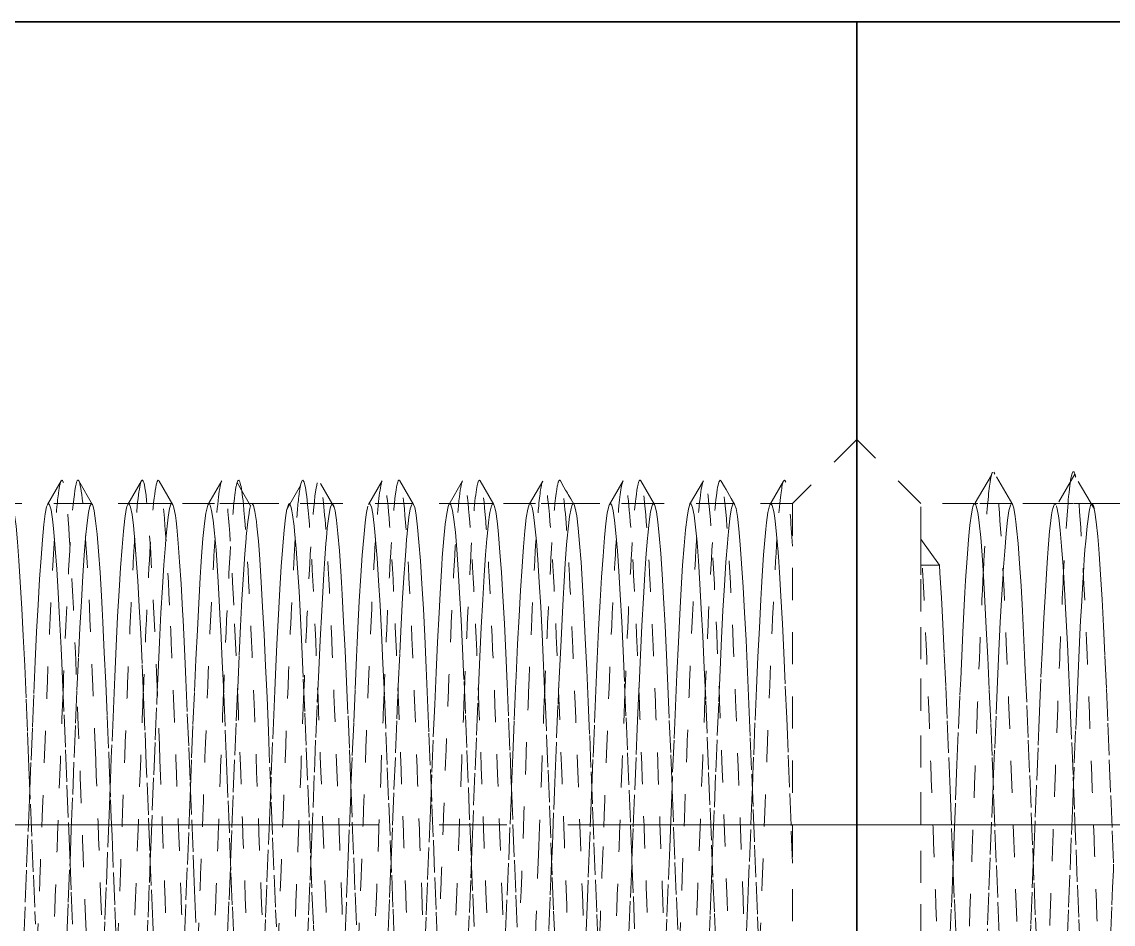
# Model space of a CAD drawing. Header units: millimetres. Extents: x -742 to 742, y -525 to 525.
# Drawn here: x -455.25 to -421.26, y -67.43 to -39.34 of the extents above; entities that cross this region are included whole.
import ezdxf

# ---------------------------------------------------------------- set-up
doc = ezdxf.new("R2010")
doc.units = ezdxf.units.MM
doc.linetypes.add('点画线', pattern=[18, 12, -2, 2, -2])
doc.linetypes.add('虚线', pattern=[2, 1, -1])
doc.layers.get('0').update_dxf_attribs({"lineweight": 35})
for name, color, linetype, lineweight in [('中心线层', 1, '点画线', 18), ('粗实线层', 7, 'Continuous', 35), ('虚线层', 6, '虚线', 18)]:
    doc.layers.add(name, color=color, linetype=linetype, lineweight=lineweight)

# ---------------------------------------------------------------- blocks, each defined once
blk = doc.blocks.new('*X8')
for p, q in [((-884.125, 60), (-834.125, 60)), ((-834.125, 60), (-834.125, -70))]:
    blk.add_line(p, q)
at = {"layer": '虚线层', "color": 7}
for p, q in [((-834.125, 47), (-836.125, 45)), ((-834.125, 47), (-836.125, 45)), ((-836.125, 45), (-882.125, 45)), ((-857.953, 45), (-859.294, 45)), ((-855.454, 45), (-856.797, 45)), ((-852.956, 45), (-854.296, 45)), ((-850.454, 45), (-851.794, 45)), ((-847.953, 45), (-849.297, 45)), ((-845.456, 45), (-846.797, 45)), ((-842.955, 45), (-844.294, 45)), ((-840.453, 45), (-841.795, 45)), ((-837.956, 45), (-839.297, 45)), ((-836.125, 45), (-836.795, 45)), ((-836.125, 45), (-836.125, 25))]:
    blk.add_line(p, q, dxfattribs=at)
for points in [[(-858.897, 45.712), (-859.324, 44.973)], [(-857.922, 44.968), (-858.349, 45.707)], [(-856.401, 45.71), (-856.828, 44.972)], [(-855.418, 44.963), (-855.845, 45.701)], [(-853.9, 45.707), (-854.328, 44.967)], [(-853.283, 45.421), (-853.421, 45.657)], [(-851.445, 45.563), (-851.783, 44.985)], [(-850.394, 44.891), (-850.82, 45.625)], [(-848.901, 45.709), (-849.329, 44.97)], [(-847.923, 44.972), (-848.35, 45.711)], [(-846.401, 45.707), (-846.828, 44.968)], [(-845.426, 44.972), (-845.853, 45.711)], [(-843.903, 45.701), (-844.313, 44.991)], [(-842.919, 44.959), (-843.028, 45.146), (-843.082, 45.237), (-843.109, 45.283), (-843.136, 45.329), (-843.162, 45.376), (-843.189, 45.423), (-843.243, 45.517), (-843.35, 45.706)], [(-841.4, 45.71), (-841.825, 44.975)], [(-840.422, 44.971), (-840.849, 45.709)], [(-838.901, 45.707), (-839.329, 44.969)], [(-837.921, 44.966), (-838.034, 45.159), (-838.089, 45.254), (-838.143, 45.347), (-838.195, 45.438), (-838.247, 45.528), (-838.349, 45.705)], [(-836.402, 45.703), (-836.829, 44.962)], [(-853, 44.934), (-853.283, 45.421)], [(-860.429, 44.976), (-860.394, 44.879), (-860.349, 44.647), (-860.303, 44.297), (-860.256, 43.807), (-860.214, 43.229), (-860.172, 42.552), (-860.126, 41.74), (-860.081, 40.883), (-860.035, 39.954), (-859.987, 38.912), (-859.944, 37.872), (-859.923, 37.334), (-859.902, 36.797), (-859.857, 35.643), (-859.812, 34.537), (-859.767, 33.437), (-859.719, 32.301), (-859.702, 31.909)], [(-859.318, 44.983), (-859.352, 44.901), (-859.398, 44.686), (-859.441, 44.352), (-859.486, 43.878), (-859.528, 43.315), (-859.572, 42.651), (-859.62, 41.852), (-859.666, 41.006), (-859.71, 40.086), (-859.755, 39.053), (-859.797, 38.018), (-859.841, 36.947), (-859.875, 36.111)], [(-858.548, 31.909), (-858.591, 32.978), (-858.612, 33.527), (-858.633, 34.072), (-858.678, 35.234), (-858.723, 36.336), (-858.768, 37.422), (-858.816, 38.532), (-858.86, 39.543), (-858.881, 40.033), (-858.902, 40.499), (-858.947, 41.432), (-858.991, 42.238), (-859.036, 42.956), (-859.084, 43.605), (-859.129, 44.115), (-859.151, 44.33), (-859.172, 44.513), (-859.216, 44.807), (-859.259, 44.963), (-859.294, 45)], [(-858.143, 43.921), (-858.141, 43.947), (-858.094, 44.405), (-858.049, 44.723), (-858.003, 44.922), (-857.956, 45)], [(-857.953, 45), (-857.926, 44.975)], [(-857.926, 44.975), (-857.914, 44.949), (-857.872, 44.776), (-857.826, 44.465), (-857.781, 44.051), (-857.735, 43.526), (-857.687, 42.862), (-857.644, 42.132), (-857.623, 41.73), (-857.602, 41.314), (-857.557, 40.371), (-857.512, 39.407), (-857.467, 38.389), (-857.419, 37.274), (-857.402, 36.873)], [(-856.825, 44.976), (-856.829, 44.969), (-856.851, 44.91), (-856.872, 44.821), (-856.916, 44.536), (-856.959, 44.146), (-857.004, 43.643), (-857.052, 43.001), (-857.098, 42.29), (-857.141, 41.489), (-857.186, 40.562), (-857.228, 39.611), (-857.272, 38.603), (-857.32, 37.496), (-857.338, 37.076)], [(-856.248, 36.873), (-856.291, 37.946), (-856.312, 38.474), (-856.333, 38.983), (-856.378, 40.021), (-856.423, 40.945), (-856.468, 41.797), (-856.516, 42.602), (-856.56, 43.273), (-856.581, 43.573), (-856.602, 43.843), (-856.647, 44.325), (-856.691, 44.667), (-856.736, 44.89), (-856.784, 44.995), (-856.797, 45)], [(-855.526, 44.849), (-855.481, 44.98), (-855.454, 45)], [(-855.421, 44.969), (-855.387, 44.867), (-855.344, 44.627), (-855.323, 44.461), (-855.302, 44.269), (-855.257, 43.77), (-855.212, 43.186), (-855.167, 42.502), (-855.119, 41.684), (-855.102, 41.374)], [(-854.322, 44.977), (-854.347, 44.912), (-854.391, 44.704), (-854.436, 44.379), (-854.484, 43.912), (-854.529, 43.357), (-854.551, 43.038), (-854.572, 42.7), (-854.616, 41.907), (-854.659, 41.066), (-854.704, 40.151), (-854.752, 39.121), (-854.798, 38.09), (-854.841, 37.021), (-854.875, 36.15)], [(-854.302, 44.999), (-854.322, 44.977)], [(-853.948, 41.374), (-853.991, 42.186), (-854.012, 42.562), (-854.033, 42.91), (-854.078, 43.566), (-854.123, 44.084), (-854.168, 44.49), (-854.216, 44.792), (-854.26, 44.956), (-854.281, 44.993), (-854.296, 45)], [(-853.05, 44.704), (-853.044, 44.74), (-853.023, 44.851), (-853.013, 44.895)], [(-853.013, 44.895), (-853.002, 44.931), (-853, 44.936)], [(-852.995, 44.926), (-853, 44.934)], [(-852.956, 45), (-852.912, 44.941), (-852.867, 44.76), (-852.819, 44.441), (-852.802, 44.298)], [(-851.794, 45), (-851.823, 44.975), (-851.867, 44.84)], [(-851.783, 44.985), (-851.866, 44.842)], [(-851.648, 44.298), (-851.691, 44.647), (-851.712, 44.779), (-851.733, 44.879), (-851.778, 44.992), (-851.794, 45)], [(-850.641, 43.936), (-850.612, 44.236), (-850.567, 44.603), (-850.519, 44.862), (-850.502, 44.921)], [(-850.502, 44.921), (-850.459, 44.999)], [(-850.454, 45), (-850.438, 44.992), (-850.417, 44.954), (-850.407, 44.925)], [(-850.407, 44.925), (-850.4, 44.902)], [(-850.4, 44.902), (-850.372, 44.776), (-850.327, 44.484), (-850.282, 44.076), (-850.234, 43.528), (-850.19, 42.899), (-850.169, 42.545), (-850.148, 42.173), (-850.103, 41.316), (-850.059, 40.421), (-850.014, 39.46), (-849.966, 38.391), (-849.921, 37.332), (-849.899, 36.786), (-849.878, 36.243), (-849.834, 35.083), (-849.791, 33.978), (-849.746, 32.886), (-849.698, 31.766)], [(-849.348, 44.921), (-849.391, 44.722), (-849.412, 44.577), (-849.433, 44.404), (-849.478, 43.946), (-849.523, 43.398), (-849.568, 42.748), (-849.616, 41.961), (-849.66, 41.126), (-849.681, 40.676), (-849.702, 40.216), (-849.747, 39.19), (-849.791, 38.162), (-849.836, 37.095), (-849.875, 36.162)], [(-848.525, 31.381), (-848.567, 32.433), (-848.61, 33.516), (-848.656, 34.674), (-848.702, 35.779), (-848.747, 36.875), (-848.794, 38.003), (-848.836, 39.038), (-848.879, 40.023), (-848.924, 40.993), (-848.97, 41.84), (-849.015, 42.604), (-849.063, 43.306), (-849.106, 43.87), (-849.127, 44.114), (-849.148, 44.326), (-849.193, 44.682), (-849.238, 44.899), (-849.283, 44.995), (-849.297, 45)], [(-848.142, 43.909), (-848.138, 43.952), (-848.117, 44.183), (-848.072, 44.581), (-848.027, 44.839), (-847.982, 44.976)], [(-847.953, 45), (-847.934, 44.989), (-847.926, 44.977)], [(-847.926, 44.977), (-847.89, 44.876), (-847.869, 44.773), (-847.848, 44.643), (-847.803, 44.27), (-847.759, 43.799), (-847.714, 43.22), (-847.666, 42.504), (-847.621, 41.728), (-847.599, 41.305), (-847.578, 40.87), (-847.534, 39.89), (-847.491, 38.897), (-847.446, 37.857), (-847.398, 36.725), (-847.353, 35.627), (-847.309, 34.521), (-847.265, 33.365), (-847.222, 32.285), (-847.178, 31.239)], [(-846.824, 44.976), (-846.827, 44.969), (-846.848, 44.911), (-846.893, 44.69), (-846.938, 44.358), (-846.984, 43.911), (-847.031, 43.324), (-847.048, 43.091)], [(-846.041, 31.84), (-846.088, 32.962), (-846.134, 34.056), (-846.179, 35.161), (-846.225, 36.32), (-846.267, 37.407), (-846.31, 38.464), (-846.356, 39.529), (-846.402, 40.486), (-846.447, 41.375), (-846.494, 42.227), (-846.536, 42.946), (-846.579, 43.568), (-846.624, 44.108), (-846.67, 44.508), (-846.715, 44.792), (-846.763, 44.962), (-846.797, 45)], [(-845.641, 43.9), (-845.634, 43.979), (-845.59, 44.411), (-845.569, 44.584), (-845.548, 44.727), (-845.503, 44.931), (-845.459, 45)], [(-845.456, 45), (-845.432, 44.982)], [(-845.432, 44.982), (-845.414, 44.947), (-845.366, 44.76), (-845.321, 44.46), (-845.299, 44.265), (-845.278, 44.044), (-845.234, 43.488), (-845.191, 42.852), (-845.146, 42.12), (-845.098, 41.257), (-845.053, 40.357), (-845.009, 39.392), (-844.965, 38.32), (-844.922, 37.258), (-844.878, 36.168), (-844.83, 35.008), (-844.784, 33.904), (-844.74, 32.813), (-844.695, 31.695)], [(-844.324, 44.972), (-844.324, 44.97), (-844.37, 44.824), (-844.415, 44.558), (-844.463, 44.152), (-844.506, 43.651), (-844.527, 43.358), (-844.548, 43.045), (-844.594, 42.301), (-844.638, 41.501), (-844.684, 40.623), (-844.731, 39.625), (-844.748, 39.258)], [(-844.313, 44.991), (-844.33, 44.96)], [(-843.52, 31.311), (-843.566, 32.36), (-843.61, 33.441), (-843.655, 34.598), (-843.697, 35.704), (-843.741, 36.801), (-843.788, 37.931), (-843.834, 38.969), (-843.879, 39.958), (-843.925, 40.932), (-843.967, 41.785), (-844.01, 42.555), (-844.056, 43.264), (-844.102, 43.835), (-844.147, 44.298), (-844.194, 44.663), (-844.236, 44.888), (-844.279, 44.992), (-844.294, 45)], [(-843.142, 43.926), (-843.114, 44.213), (-843.066, 44.602), (-843.021, 44.852), (-842.999, 44.932), (-842.978, 44.981)], [(-842.925, 44.971), (-842.891, 44.864), (-842.846, 44.622), (-842.798, 44.241), (-842.753, 43.763), (-842.709, 43.177), (-842.665, 42.454), (-842.622, 41.672), (-842.578, 40.808), (-842.53, 39.824), (-842.484, 38.828), (-842.44, 37.784), (-842.395, 36.651), (-842.353, 35.551), (-842.309, 34.446), (-842.262, 33.29), (-842.216, 32.213), (-842.171, 31.17)], [(-841.821, 44.982), (-841.847, 44.921), (-841.894, 44.708), (-841.936, 44.384), (-841.979, 43.945), (-842.024, 43.366), (-842.07, 42.71), (-842.115, 41.96), (-842.163, 41.079), (-842.206, 40.165), (-842.227, 39.68), (-842.248, 39.188), (-842.294, 38.105), (-842.338, 37.037), (-842.375, 36.139)], [(-841.041, 31.768), (-841.086, 32.888), (-841.128, 33.981), (-841.172, 35.085), (-841.22, 36.245), (-841.266, 37.333), (-841.31, 38.393), (-841.355, 39.462), (-841.397, 40.423), (-841.441, 41.317), (-841.488, 42.174), (-841.534, 42.9), (-841.579, 43.528), (-841.625, 44.077), (-841.667, 44.485), (-841.71, 44.777), (-841.756, 44.955), (-841.795, 45)], [(-840.641, 43.928), (-840.634, 44.013), (-840.591, 44.436), (-840.546, 44.744), (-840.498, 44.939), (-840.489, 44.961)], [(-840.489, 44.961), (-840.453, 45)], [(-840.425, 44.976), (-840.409, 44.939), (-840.365, 44.743), (-840.322, 44.435), (-840.278, 44.012), (-840.23, 43.448), (-840.184, 42.805), (-840.14, 42.067), (-840.095, 41.198), (-840.053, 40.294), (-840.009, 39.324), (-839.962, 38.249), (-839.916, 37.184), (-839.871, 36.094), (-839.826, 34.933), (-839.784, 33.829), (-839.741, 32.739), (-839.694, 31.624)], [(-839.325, 44.975), (-839.367, 44.838), (-839.41, 44.58), (-839.456, 44.182), (-839.502, 43.689), (-839.547, 43.089), (-839.594, 42.352), (-839.636, 41.559), (-839.679, 40.685), (-839.724, 39.692), (-839.77, 38.688), (-839.815, 37.639), (-839.863, 36.502), (-839.875, 36.19)], [(-838.516, 31.241), (-838.559, 32.288), (-838.604, 33.367), (-838.652, 34.523), (-838.698, 35.629), (-838.741, 36.727), (-838.786, 37.859), (-838.828, 38.899), (-838.872, 39.892), (-838.92, 40.871), (-838.966, 41.729), (-839.01, 42.505), (-839.055, 43.221), (-839.097, 43.8), (-839.141, 44.271), (-839.188, 44.643), (-839.234, 44.877), (-839.279, 44.989), (-839.298, 45)], [(-838.14, 43.908), (-838.109, 44.242), (-838.065, 44.623), (-838.022, 44.864), (-837.978, 44.985)], [(-837.956, 45), (-837.93, 44.981), (-837.926, 44.975)], [(-837.926, 44.975), (-837.884, 44.851), (-837.84, 44.601), (-837.795, 44.212), (-837.753, 43.726), (-837.709, 43.133), (-837.662, 42.403), (-837.616, 41.616), (-837.571, 40.747), (-837.526, 39.758), (-837.484, 38.758), (-837.441, 37.712), (-837.394, 36.576), (-837.349, 35.476), (-837.303, 34.37), (-837.256, 33.216), (-837.214, 32.141), (-837.172, 31.1)], [(-836.822, 44.975), (-836.841, 44.93), (-836.888, 44.726), (-836.934, 44.41), (-836.957, 44.207), (-836.979, 43.979), (-837.025, 43.407), (-837.067, 42.758), (-837.088, 42.394), (-837.11, 42.013), (-837.156, 41.139), (-837.202, 40.229), (-837.225, 39.746), (-837.247, 39.256), (-837.294, 38.177), (-837.336, 37.111), (-837.357, 36.563), (-837.375, 36.113)], [(-836.125, 33.806), (-836.171, 34.98), (-836.216, 36.171), (-836.259, 37.26), (-836.282, 37.799), (-836.304, 38.322), (-836.352, 39.394), (-836.398, 40.359), (-836.42, 40.821), (-836.441, 41.259), (-836.486, 42.122), (-836.528, 42.853), (-836.55, 43.186), (-836.572, 43.489), (-836.62, 44.045), (-836.666, 44.461), (-836.689, 44.626), (-836.71, 44.761), (-836.755, 44.947), (-836.795, 45)], [(-855.641, 43.906), (-855.614, 44.207), (-855.572, 44.581), (-855.526, 44.849)], [(-853.141, 43.913), (-853.135, 43.981), (-853.087, 44.431), (-853.05, 44.704)], [(-851.867, 44.84), (-851.868, 44.835), (-851.916, 44.559), (-851.96, 44.176), (-851.981, 43.94), (-852.002, 43.681), (-852.047, 43.046), (-852.091, 42.341), (-852.136, 41.547), (-852.184, 40.625), (-852.229, 39.678), (-852.251, 39.178), (-852.272, 38.673), (-852.316, 37.568), (-852.359, 36.486), (-852.375, 36.099)], [(-851.866, 44.842), (-851.872, 44.832)], [(-852.802, 44.298), (-852.759, 43.834), (-852.738, 43.56), (-852.717, 43.263), (-852.672, 42.553), (-852.627, 41.784), (-852.582, 40.931), (-852.534, 39.956), (-852.49, 38.967), (-852.469, 38.449), (-852.448, 37.929), (-852.403, 36.799), (-852.359, 35.702), (-852.314, 34.596), (-852.266, 33.439), (-852.221, 32.358), (-852.199, 31.825)], [(-851.002, 30.88), (-851.047, 31.911), (-851.094, 33.036), (-851.136, 34.131), (-851.179, 35.236), (-851.224, 36.395), (-851.27, 37.48), (-851.315, 38.534), (-851.363, 39.596), (-851.406, 40.549), (-851.427, 41.004), (-851.448, 41.434), (-851.493, 42.279), (-851.538, 42.991), (-851.583, 43.606), (-851.631, 44.139), (-851.648, 44.298)], [(-858.41, 39.186), (-858.409, 39.192), (-858.362, 40.217), (-858.316, 41.127), (-858.271, 41.963), (-858.226, 42.749), (-858.183, 43.399), (-858.143, 43.921)], [(-855.909, 39.157), (-855.884, 39.746), (-855.841, 40.689), (-855.794, 41.605), (-855.749, 42.394), (-855.703, 43.092), (-855.656, 43.719), (-855.641, 43.906)], [(-853.408, 39.139), (-853.403, 39.26), (-853.356, 40.281), (-853.314, 41.187), (-853.272, 42.017), (-853.226, 42.796), (-853.181, 43.44), (-853.141, 43.913)], [(-850.91, 39.177), (-850.881, 39.812), (-850.835, 40.751), (-850.787, 41.661), (-850.744, 42.444), (-850.723, 42.805), (-850.702, 43.136), (-850.657, 43.756), (-850.641, 43.936)], [(-848.202, 43.091), (-848.159, 43.69), (-848.142, 43.909)], [(-845.902, 39.258), (-845.859, 40.231), (-845.838, 40.698), (-845.817, 41.14), (-845.772, 42.015), (-845.727, 42.759), (-845.682, 43.408), (-845.641, 43.9)], [(-843.409, 39.167), (-843.382, 39.76), (-843.334, 40.748), (-843.29, 41.617), (-843.269, 42.024), (-843.248, 42.404), (-843.203, 43.135), (-843.159, 43.727), (-843.142, 43.926)], [(-840.91, 39.175), (-840.903, 39.326), (-840.859, 40.295), (-840.814, 41.2), (-840.766, 42.068), (-840.721, 42.806), (-840.699, 43.142), (-840.678, 43.449), (-840.641, 43.928)], [(-838.408, 39.136), (-838.399, 39.338), (-838.378, 39.826), (-838.334, 40.81), (-838.291, 41.674), (-838.246, 42.455), (-838.198, 43.178), (-838.153, 43.764), (-838.14, 43.908)], [(-848.409, 39.165), (-848.402, 39.328), (-848.357, 40.346), (-848.312, 41.246), (-848.267, 42.07), (-848.219, 42.843), (-848.202, 43.091)], [(-847.048, 43.091), (-847.091, 42.392), (-847.112, 42.005), (-847.133, 41.603), (-847.178, 40.687), (-847.223, 39.744), (-847.268, 38.743), (-847.316, 37.642), (-847.36, 36.56), (-847.375, 36.172)], [(-855.102, 41.374), (-855.059, 40.484), (-855.038, 40.01), (-855.017, 39.527), (-854.972, 38.462), (-854.927, 37.405), (-854.882, 36.318), (-854.834, 35.159), (-854.79, 34.054), (-854.769, 33.501), (-854.748, 32.96), (-854.703, 31.838)], [(-853.075, 25.023), (-853.079, 25.031), (-853.125, 25.19), (-853.167, 25.464), (-853.21, 25.855), (-853.256, 26.386), (-853.302, 27), (-853.347, 27.711), (-853.394, 28.555), (-853.436, 29.439), (-853.479, 30.391), (-853.524, 31.452), (-853.57, 32.506), (-853.615, 33.59), (-853.663, 34.749), (-853.706, 35.854), (-853.727, 36.408), (-853.748, 36.95), (-853.793, 38.075), (-853.838, 39.107), (-853.883, 40.088), (-853.931, 41.053), (-853.948, 41.374)], [(-858.625, 33.862), (-858.584, 34.843), (-858.54, 35.948), (-858.495, 37.097), (-858.453, 38.164), (-858.41, 39.186)], [(-856.126, 33.895), (-856.109, 34.3), (-856.062, 35.462), (-856.016, 36.562), (-855.971, 37.643), (-855.926, 38.745), (-855.909, 39.157)], [(-853.625, 33.828), (-853.584, 34.918), (-853.541, 36.023), (-853.494, 37.171), (-853.449, 38.235), (-853.408, 39.139)], [(-851.125, 33.84), (-851.103, 34.375), (-851.056, 35.537), (-851.014, 36.637), (-850.972, 37.716), (-850.926, 38.815), (-850.91, 39.177)], [(-848.625, 33.904), (-848.581, 34.994), (-848.535, 36.098), (-848.487, 37.244), (-848.444, 38.306), (-848.423, 38.827), (-848.409, 39.165)], [(-846.125, 33.85), (-846.123, 33.903), (-846.102, 34.45), (-846.057, 35.613), (-846.012, 36.711), (-845.967, 37.789), (-845.919, 38.884), (-845.908, 39.139)], [(-845.908, 39.139), (-845.902, 39.258)], [(-844.748, 39.258), (-844.791, 38.233), (-844.812, 37.701), (-844.833, 37.169), (-844.875, 36.103)], [(-843.602, 34.373), (-843.559, 35.478), (-843.538, 36.034), (-843.517, 36.578), (-843.472, 37.714), (-843.427, 38.76), (-843.409, 39.167)], [(-841.125, 33.892), (-841.082, 34.934), (-841.034, 36.095), (-840.99, 37.186), (-840.969, 37.727), (-840.948, 38.25), (-840.91, 39.175)], [(-838.625, 33.875), (-838.603, 34.448), (-838.559, 35.554), (-838.514, 36.653), (-838.466, 37.786), (-838.421, 38.83), (-838.408, 39.136)], [(-857.338, 37.076), (-857.366, 36.411), (-857.375, 36.181)], [(-857.402, 36.873), (-857.359, 35.777), (-857.338, 35.22), (-857.317, 34.672), (-857.272, 33.514), (-857.227, 32.431), (-857.182, 31.38), (-857.134, 30.322), (-857.09, 29.375), (-857.069, 28.923), (-857.048, 28.496), (-857.003, 27.658), (-856.959, 26.954), (-856.914, 26.347), (-856.866, 25.824), (-856.821, 25.441), (-856.799, 25.292), (-856.778, 25.175), (-856.734, 25.025), (-856.706, 25)], [(-855.568, 25.018), (-855.602, 25.099), (-855.647, 25.315), (-855.694, 25.669), (-855.736, 26.123), (-855.779, 26.686), (-855.824, 27.387), (-855.87, 28.149), (-855.915, 28.995), (-855.963, 29.964), (-856.006, 30.949), (-856.027, 31.465), (-856.048, 31.983), (-856.093, 33.11), (-856.138, 34.206), (-856.183, 35.312), (-856.231, 36.47), (-856.248, 36.873)], [(-859.875, 36.111), (-859.888, 35.795), (-859.934, 34.69), (-859.979, 33.588), (-860.025, 32.449), (-860.067, 31.397), (-860.091, 30.825)], [(-857.375, 36.181), (-857.41, 35.309), (-857.455, 34.147), (-857.497, 33.052), (-857.541, 31.981), (-857.588, 30.895), (-857.591, 30.832)], [(-854.875, 36.15), (-854.886, 35.871), (-854.928, 34.765), (-854.972, 33.663), (-855.02, 32.522), (-855.066, 31.467), (-855.093, 30.856)], [(-852.375, 36.099), (-852.404, 35.385), (-852.452, 34.222), (-852.498, 33.126), (-852.541, 32.053), (-852.586, 30.964), (-852.591, 30.832)], [(-849.875, 36.162), (-849.884, 35.946), (-849.929, 34.841), (-849.951, 34.284), (-849.972, 33.738), (-850.016, 32.595), (-850.059, 31.538), (-850.09, 30.823)], [(-847.375, 36.172), (-847.381, 36.008), (-847.402, 35.46), (-847.447, 34.297), (-847.491, 33.2), (-847.536, 32.125), (-847.584, 31.033), (-847.592, 30.86)], [(-844.875, 36.103), (-844.878, 36.021), (-844.923, 34.916), (-844.968, 33.813), (-845.016, 32.668), (-845.06, 31.609), (-845.081, 31.09), (-845.092, 30.845)], [(-842.375, 36.139), (-842.384, 35.943), (-842.431, 34.782), (-842.448, 34.373)], [(-839.875, 36.19), (-839.906, 35.401), (-839.927, 34.843), (-839.948, 34.295), (-839.994, 33.142), (-840.038, 32.068), (-840.084, 31.031), (-840.092, 30.849)], [(-837.375, 36.113), (-837.379, 36.018), (-837.424, 34.857), (-837.47, 33.754), (-837.493, 33.203), (-837.515, 32.666), (-837.563, 31.553), (-837.592, 30.858)], [(-843.625, 33.818), (-843.619, 33.965), (-843.602, 34.373)], [(-842.448, 34.373), (-842.491, 33.274), (-842.512, 32.728), (-842.533, 32.197), (-842.578, 31.102), (-842.591, 30.818)], [(-859.18, 25.019), (-859.166, 25.044), (-859.121, 25.209), (-859.099, 25.337), (-859.078, 25.493), (-859.034, 25.917), (-858.991, 26.434), (-858.946, 27.057), (-858.898, 27.815), (-858.853, 28.627), (-858.809, 29.517), (-858.765, 30.525), (-858.722, 31.54), (-858.678, 32.597), (-858.63, 33.74), (-858.625, 33.862)], [(-856.68, 25.022), (-856.646, 25.113), (-856.598, 25.353), (-856.553, 25.703), (-856.509, 26.166), (-856.465, 26.77), (-856.422, 27.448), (-856.378, 28.218), (-856.33, 29.116), (-856.284, 30.045), (-856.24, 31.035), (-856.195, 32.127), (-856.153, 33.202), (-856.126, 33.895)], [(-854.177, 25.024), (-854.165, 25.052), (-854.122, 25.224), (-854.078, 25.517), (-854.03, 25.949), (-853.984, 26.474), (-853.94, 27.103), (-853.895, 27.868), (-853.853, 28.686), (-853.809, 29.58), (-853.762, 30.592), (-853.716, 31.61), (-853.671, 32.67), (-853.626, 33.814), (-853.625, 33.828)], [(-851.676, 25.023), (-851.64, 25.124), (-851.595, 25.373), (-851.553, 25.731), (-851.509, 26.202), (-851.462, 26.813), (-851.416, 27.497), (-851.371, 28.273), (-851.326, 29.178), (-851.283, 30.111), (-851.241, 31.104), (-851.194, 32.199), (-851.149, 33.276), (-851.125, 33.84)], [(-849.182, 25.019), (-849.162, 25.06), (-849.116, 25.24), (-849.071, 25.541), (-849.026, 25.981), (-848.984, 26.513), (-848.941, 27.149), (-848.894, 27.921), (-848.849, 28.744), (-848.803, 29.644), (-848.756, 30.66), (-848.714, 31.682), (-848.672, 32.744), (-848.626, 33.89), (-848.625, 33.904)], [(-846.678, 25.023), (-846.641, 25.136), (-846.594, 25.394), (-846.549, 25.76), (-846.503, 26.238), (-846.456, 26.857), (-846.414, 27.547), (-846.372, 28.329), (-846.326, 29.239), (-846.281, 30.177), (-846.235, 31.174), (-846.187, 32.272), (-846.144, 33.351), (-846.125, 33.85)], [(-844.175, 25.024), (-844.156, 25.068), (-844.114, 25.257), (-844.072, 25.565), (-844.026, 26.014), (-843.981, 26.553), (-843.935, 27.196), (-843.887, 27.974), (-843.844, 28.803), (-843.823, 29.25), (-843.802, 29.708), (-843.757, 30.729), (-843.712, 31.753), (-843.667, 32.817), (-843.625, 33.818)], [(-841.302, 29.642), (-841.259, 30.607), (-841.238, 31.114), (-841.217, 31.626), (-841.172, 32.741), (-841.127, 33.831), (-841.125, 33.892)], [(-839.002, 26.237), (-838.959, 26.823), (-838.938, 27.156), (-838.917, 27.508), (-838.872, 28.328), (-838.827, 29.191), (-838.782, 30.125), (-838.734, 31.171), (-838.69, 32.215), (-838.669, 32.754), (-838.648, 33.292), (-838.625, 33.875)]]:
    blk.add_lwpolyline(points, dxfattribs=at)
for points, knots in [([(-858.897, 45.712), (-858.927, 45.67), (-858.957, 45.535), (-859.028, 45), (-859.069, 44.529), (-859.109, 43.921)], [0, 0, 0, 0, 2354.435547, 2354.435547, 5510.244671, 5510.244671, 5510.244671, 5510.244671]), ([(-858.125, 31.683), (-858.221, 34.152), (-858.317, 36.883), (-858.508, 41.64), (-858.604, 43.606), (-858.766, 45.466), (-858.831, 45.805), (-858.897, 45.712)], [0, 0, 0, 0, 2841.524919, 2841.524919, 5683.049837, 5683.049837, 7626.859184, 7626.859184, 7626.859184, 7626.859184]), ([(-858.349, 45.707), (-858.366, 45.738), (-858.383, 45.74), (-858.496, 45.549), (-858.592, 44.422), (-858.739, 41.603), (-858.791, 40.425), (-858.842, 39.143)], [0, 0, 0, 0, 791.692713, 791.692713, 5229.788515, 5229.788515, 7618.695089, 7618.695089, 7618.695089, 7618.695089]), ([(-857.825, 37.01), (-857.921, 39.56), (-858.017, 41.891), (-858.191, 44.785), (-858.27, 45.561), (-858.349, 45.707)], [0, 0, 0, 0, 3022.773144, 3022.773144, 5506.326863, 5506.326863, 5506.326863, 5506.326863]), ([(-855.825, 37.01), (-855.921, 39.56), (-856.017, 41.891), (-856.208, 45.068), (-856.304, 45.874), (-856.4, 45.711), (-856.4, 45.711), (-856.401, 45.71)], [0, 0, 0, 0, 3801.990565, 3801.990565, 7603.98113, 7603.98113, 7610.580466, 7610.580466, 7610.580466, 7610.580466]), ([(-855.845, 45.701), (-855.93, 45.869), (-856.015, 45.293), (-856.108, 43.943), (-856.117, 43.818), (-856.125, 43.687)], [0, 0, 0, 0, 5007.277226, 5007.277226, 5491.711995, 5491.711995, 5491.711995, 5491.711995]), ([(-855.525, 41.84), (-855.621, 43.841), (-855.717, 45.194), (-855.824, 45.646), (-855.834, 45.68), (-855.845, 45.701)], [0, 0, 0, 0, 4933.989117, 4933.989117, 5494.289187, 5494.289187, 5494.289187, 5494.289187]), ([(-853.9, 45.706), (-853.967, 45.589), (-854.034, 45.026), (-854.103, 44.02), (-854.106, 43.978), (-854.109, 43.935)], [0, 0, 0, 0, 5251.869626, 5251.869626, 5479.267572, 5479.267572, 5479.267572, 5479.267572]), ([(-853.525, 41.84), (-853.621, 43.841), (-853.717, 45.194), (-853.842, 45.724), (-853.871, 45.758), (-853.9, 45.706)], [0, 0, 0, 0, 4198.973554, 4198.973554, 5481.992818, 5481.992818, 5481.992818, 5481.992818]), ([(-853.421, 45.657), (-853.452, 45.564), (-853.482, 45.377), (-853.608, 44.22), (-853.704, 42.442), (-853.814, 39.85), (-853.827, 39.52), (-853.841, 39.183)], [0, 0, 0, 0, 1652.634121, 1652.634121, 6843.131402, 6843.131402, 7576.657584, 7576.657584, 7576.657584, 7576.657584]), ([(-851.446, 45.563), (-851.468, 45.458), (-851.49, 45.303), (-851.545, 44.803), (-851.577, 44.407), (-851.609, 43.924)], [0, 0, 0, 0, 2240.547151, 2240.547151, 5463.100881, 5463.100881, 5463.100881, 5463.100881]), ([(-850.925, 45.648), (-851.021, 45.322), (-851.117, 44.042), (-851.256, 41.221), (-851.299, 40.22), (-851.342, 39.146)], [0, 0, 0, 0, 3763.828614, 3763.828614, 5460.57582, 5460.57582, 5460.57582, 5460.57582]), ([(-849.603, 24.291), (-849.66, 24.204), (-849.718, 24.449), (-849.871, 25.976), (-849.967, 27.818), (-850.158, 32.437), (-850.254, 35.158), (-850.446, 40.179), (-850.542, 42.419), (-850.698, 44.801), (-850.759, 45.397), (-850.82, 45.625)], [0, 0, 0, 0, 1660.776946, 1660.776946, 4427.430007, 4427.430007, 7194.083069, 7194.083069, 9960.73613, 9960.73613, 11716.932753, 11716.932753, 11716.932753, 11716.932753]), ([(-847.65, 24.295), (-847.692, 24.365), (-847.734, 24.608), (-847.871, 25.976), (-847.967, 27.818), (-848.158, 32.437), (-848.254, 35.158), (-848.446, 40.179), (-848.542, 42.419), (-848.726, 45.212), (-848.813, 45.861), (-848.901, 45.709)], [0, 0, 0, 0, 1165.86735, 1165.86735, 3852.625683, 3852.625683, 6539.384016, 6539.384016, 9226.142349, 9226.142349, 11690.046219, 11690.046219, 11690.046219, 11690.046219]), ([(-847.1, 24.294), (-847.129, 24.242), (-847.158, 24.276), (-847.283, 24.806), (-847.379, 26.162), (-847.571, 30.156), (-847.667, 32.746), (-847.858, 37.928), (-847.954, 40.457), (-848.146, 44.236), (-848.242, 45.441), (-848.342, 45.695), (-848.346, 45.704), (-848.35, 45.711)], [0, 0, 0, 0, 969.277056, 969.277056, 4143.046419, 4143.046419, 7316.815782, 7316.815782, 10490.585144, 10490.585144, 13664.354507, 13664.354507, 13801.791408, 13801.791408, 13801.791408, 13801.791408]), ([(-845.15, 24.29), (-845.162, 24.31), (-845.175, 24.347), (-845.283, 24.806), (-845.379, 26.162), (-845.571, 30.156), (-845.667, 32.746), (-845.858, 37.928), (-845.954, 40.457), (-846.146, 44.236), (-846.242, 45.441), (-846.359, 45.738), (-846.38, 45.745), (-846.401, 45.707)], [0, 0, 0, 0, 415.443537, 415.443537, 3579.314377, 3579.314377, 6743.185218, 6743.185218, 9907.056059, 9907.056059, 13070.926899, 13070.926899, 13769.751472, 13769.751472, 13769.751472, 13769.751472]), ([(-845.853, 45.711), (-845.915, 45.8), (-845.976, 45.51), (-846.133, 43.82), (-846.229, 41.919), (-846.325, 39.57)], [0, 0, 0, 0, 2122.018619, 2122.018619, 5429.31288, 5429.31288, 5429.31288, 5429.31288]), ([(-844.6, 24.29), (-844.6, 24.29), (-844.6, 24.29), (-844.696, 24.126), (-844.792, 24.931), (-844.983, 28.109), (-845.079, 30.443), (-845.271, 35.535), (-845.367, 38.232), (-845.558, 42.694), (-845.654, 44.406), (-845.784, 45.494), (-845.819, 45.662), (-845.853, 45.711)], [0, 0, 0, 0, 4.970768, 4.970768, 3156.305493, 3156.305493, 6307.640217, 6307.640217, 9458.974941, 9458.974941, 12610.309666, 12610.309666, 13739.692174, 13739.692174, 13739.692174, 13739.692174]), ([(-843.903, 45.701), (-843.948, 45.618), (-843.993, 45.333), (-844.062, 44.592), (-844.086, 44.278), (-844.11, 43.917)], [0, 0, 0, 0, 3531.131514, 3531.131514, 5416.770626, 5416.770626, 5416.770626, 5416.770626]), ([(-842.651, 24.294), (-842.73, 24.439), (-842.809, 25.215), (-842.983, 28.109), (-843.079, 30.443), (-843.271, 35.535), (-843.367, 38.232), (-843.558, 42.694), (-843.654, 44.406), (-843.801, 45.632), (-843.852, 45.795), (-843.903, 45.701)], [0, 0, 0, 0, 2199.149148, 2199.149148, 4876.294436, 4876.294436, 7553.439725, 7553.439725, 10230.585013, 10230.585013, 11650.171866, 11650.171866, 11650.171866, 11650.171866]), ([(-843.351, 45.709), (-843.384, 45.763), (-843.417, 45.709), (-843.546, 45.056), (-843.642, 43.626), (-843.772, 40.836), (-843.807, 40.02), (-843.842, 39.158)], [0, 0, 0, 0, 1507.144479, 1507.144479, 5898.603356, 5898.603356, 7489.620457, 7489.620457, 7489.620457, 7489.620457]), ([(-842.089, 24.315), (-842.159, 24.148), (-842.23, 24.479), (-842.396, 26.393), (-842.492, 28.359), (-842.683, 33.117), (-842.779, 35.851), (-842.971, 40.782), (-843.067, 42.918), (-843.226, 45.104), (-843.289, 45.605), (-843.351, 45.709)], [0, 0, 0, 0, 1942.864146, 1942.864146, 4589.668144, 4589.668144, 7236.472142, 7236.472142, 9883.27614, 9883.27614, 11621.699543, 11621.699543, 11621.699543, 11621.699543]), ([(-841.4, 45.71), (-841.417, 45.683), (-841.433, 45.627), (-841.503, 45.273), (-841.556, 44.713), (-841.61, 43.919)], [0, 0, 0, 0, 1294.612266, 1294.612266, 5401.005025, 5401.005025, 5401.005025, 5401.005025]), ([(-840.149, 24.293), (-840.199, 24.375), (-840.25, 24.709), (-840.396, 26.393), (-840.492, 28.359), (-840.683, 33.117), (-840.779, 35.851), (-840.971, 40.782), (-841.067, 42.918), (-841.242, 45.326), (-841.321, 45.837), (-841.4, 45.71)], [0, 0, 0, 0, 1401.302644, 1401.302644, 4066.16594, 4066.16594, 6731.029236, 6731.029236, 9395.892532, 9395.892532, 11594.984923, 11594.984923, 11594.984923, 11594.984923]), ([(-840.849, 45.709), (-840.854, 45.717), (-840.858, 45.723), (-840.958, 45.808), (-841.054, 44.922), (-841.214, 42.168), (-841.278, 40.744), (-841.342, 39.159)], [0, 0, 0, 0, 204.453707, 204.453707, 4561.945539, 4561.945539, 7466.661258, 7466.661258, 7466.661258, 7466.661258]), ([(-839.645, 24.284), (-839.668, 24.313), (-839.69, 24.394), (-839.808, 25.092), (-839.904, 26.595), (-840.096, 30.789), (-840.192, 33.429), (-840.383, 38.591), (-840.479, 41.049), (-840.666, 44.515), (-840.758, 45.546), (-840.849, 45.709)], [0, 0, 0, 0, 649.689265, 649.689265, 3411.581918, 3411.581918, 6173.474572, 6173.474572, 8935.367225, 8935.367225, 11567.671755, 11567.671755, 11567.671755, 11567.671755]), ([(-837.673, 24.345), (-837.686, 24.387), (-837.699, 24.448), (-837.808, 25.092), (-837.904, 26.595), (-838.096, 30.789), (-838.192, 33.429), (-838.383, 38.591), (-838.479, 41.049), (-838.671, 44.598), (-838.767, 45.645), (-838.876, 45.738), (-838.889, 45.731), (-838.902, 45.707)], [0, 0, 0, 0, 445.580385, 445.580385, 3640.215175, 3640.215175, 6834.849965, 6834.849965, 10029.484756, 10029.484756, 13224.119546, 13224.119546, 13656.839511, 13656.839511, 13656.839511, 13656.839511]), ([(-838.349, 45.705), (-838.42, 45.829), (-838.491, 45.438), (-838.655, 43.424), (-838.748, 41.493), (-838.841, 39.188)], [0, 0, 0, 0, 2340.569717, 2340.569717, 5382.557387, 5382.557387, 5382.557387, 5382.557387]), ([(-837.125, 24.268), (-837.221, 24.268), (-837.317, 25.236), (-837.508, 28.664), (-837.604, 31.083), (-837.796, 36.227), (-837.892, 38.888), (-838.083, 43.176), (-838.179, 44.75), (-838.3, 45.56), (-838.324, 45.663), (-838.349, 45.705)], [0, 0, 0, 0, 2721.438773, 2721.438773, 5442.877546, 5442.877546, 8164.31632, 8164.31632, 10885.755093, 10885.755093, 11582.165465, 11582.165465, 11582.165465, 11582.165465]), ([(-836.402, 45.703), (-836.455, 45.606), (-836.509, 45.222), (-836.578, 44.376), (-836.593, 44.168), (-836.608, 43.941)], [0, 0, 0, 0, 4185.84195, 4185.84195, 5370.047942, 5370.047942, 5370.047942, 5370.047942]), ([(-836.125, 43.678), (-836.175, 44.469), (-836.225, 45.059), (-836.317, 45.679), (-836.359, 45.779), (-836.402, 45.703)], [0, 0, 0, 0, 2913.472411, 2913.472411, 5369.903758, 5369.903758, 5369.903758, 5369.903758]), ([(-852.1, 24.289), (-852.188, 24.146), (-852.275, 24.794), (-852.458, 27.58), (-852.554, 29.82), (-852.746, 34.841), (-852.842, 37.562), (-853.033, 42.181), (-853.129, 44.022), (-853.225, 44.978)], [0, 0, 0, 0, 2249.43948, 2249.43948, 4715.008315, 4715.008315, 7180.577151, 7180.577151, 9646.145987, 9646.145987, 9646.145987, 9646.145987]), ([(-850.15, 24.292), (-850.221, 24.415), (-850.292, 25.045), (-850.458, 27.58), (-850.554, 29.82), (-850.746, 34.841), (-850.842, 37.562), (-851.033, 42.181), (-851.129, 44.022), (-851.225, 44.978)], [0, 0, 0, 0, 1904.677031, 1904.677031, 4477.879981, 4477.879981, 7051.082931, 7051.082931, 9624.285882, 9624.285882, 9624.285882, 9624.285882]), ([(-859.109, 43.921), (-859.165, 43.094), (-859.22, 42.013), (-859.371, 38.563), (-859.467, 35.883), (-859.595, 32.468), (-859.627, 31.635), (-859.659, 30.841)], [0, 0, 0, 0, 2301.30223, 2301.30223, 6292.868521, 6292.868521, 7624.247959, 7624.247959, 7624.247959, 7624.247959]), ([(-856.609, 43.928), (-856.635, 43.538), (-856.661, 43.09), (-856.783, 40.757), (-856.879, 38.262), (-857.036, 34.025), (-857.097, 32.364), (-857.158, 30.845)], [0, 0, 0, 0, 1086.673415, 1086.673415, 5064.768439, 5064.768439, 7601.347672, 7601.347672, 7601.347672, 7601.347672]), ([(-854.109, 43.935), (-854.202, 42.541), (-854.295, 40.409), (-854.478, 35.638), (-854.569, 33.067), (-854.66, 30.809)], [0, 0, 0, 0, 2770.185058, 2770.185058, 5474.232963, 5474.232963, 5474.232963, 5474.232963]), ([(-851.609, 43.924), (-851.673, 42.97), (-851.736, 41.68), (-851.896, 37.899), (-851.992, 35.189), (-852.111, 32.035), (-852.135, 31.425), (-852.159, 30.838)], [0, 0, 0, 0, 2627.304501, 2627.304501, 6583.213045, 6583.213045, 7559.747336, 7559.747336, 7559.747336, 7559.747336]), ([(-849.108, 43.937), (-849.143, 43.42), (-849.178, 42.803), (-849.308, 40.154), (-849.404, 37.593), (-849.553, 33.577), (-849.605, 32.162), (-849.658, 30.854)], [0, 0, 0, 0, 1429.115035, 1429.115035, 5371.1994, 5371.1994, 7536.873206, 7536.873206, 7536.873206, 7536.873206]), ([(-841.61, 43.919), (-841.652, 43.281), (-841.695, 42.491), (-841.833, 39.53), (-841.929, 36.918), (-842.025, 34.327)], [0, 0, 0, 0, 1663.335966, 1663.335966, 5396.082796, 5396.082796, 5396.082796, 5396.082796]), ([(-839.108, 43.949), (-839.122, 43.739), (-839.136, 43.513), (-839.246, 41.617), (-839.342, 39.239), (-839.511, 34.708), (-839.585, 32.667), (-839.659, 30.832)], [0, 0, 0, 0, 571.867074, 571.867074, 4457.407678, 4457.407678, 7449.501516, 7449.501516, 7449.501516, 7449.501516]), ([(-836.608, 43.941), (-836.689, 42.734), (-836.77, 40.979), (-836.946, 36.541), (-837.042, 33.803), (-837.145, 31.178), (-837.152, 30.993), (-837.16, 30.811)], [0, 0, 0, 0, 3260.070935, 3260.070935, 7133.991958, 7133.991958, 7430.803223, 7430.803223, 7430.803223, 7430.803223]), ([(-846.625, 43.683), (-846.721, 42.157), (-846.817, 39.871), (-846.995, 35.17), (-847.077, 32.864), (-847.16, 30.817)], [0, 0, 0, 0, 2919.511198, 2919.511198, 5426.689223, 5426.689223, 5426.689223, 5426.689223]), ([(-854.599, 24.294), (-854.62, 24.255), (-854.641, 24.262), (-854.758, 24.559), (-854.854, 25.764), (-855.046, 29.543), (-855.142, 32.072), (-855.333, 37.253), (-855.429, 39.84), (-855.525, 41.84)], [0, 0, 0, 0, 660.33689, 660.33689, 3652.744259, 3652.744259, 6645.151628, 6645.151628, 9637.558997, 9637.558997, 9637.558997, 9637.558997]), ([(-852.65, 24.289), (-852.654, 24.296), (-852.658, 24.305), (-852.758, 24.559), (-852.854, 25.764), (-853.046, 29.543), (-853.142, 32.072), (-853.333, 37.253), (-853.429, 39.84), (-853.525, 41.84)], [0, 0, 0, 0, 136.318308, 136.318308, 3295.954677, 3295.954677, 6455.591046, 6455.591046, 9615.227416, 9615.227416, 9615.227416, 9615.227416]), ([(-844.325, 39.57), (-844.421, 37.221), (-844.517, 34.495), (-844.628, 31.601), (-844.644, 31.204), (-844.659, 30.817)], [0, 0, 0, 0, 4642.649671, 4642.649671, 5398.565434, 5398.565434, 5398.565434, 5398.565434]), ([(-858.842, 39.143), (-858.887, 38.044), (-858.931, 36.869), (-859.071, 33.088), (-859.167, 30.471), (-859.305, 27.508), (-859.348, 26.716), (-859.391, 26.076)], [0, 0, 0, 0, 1839.09549, 1839.09549, 5822.174191, 5822.174191, 7602.429749, 7602.429749, 7602.429749, 7602.429749]), ([(-856.341, 39.179), (-856.357, 38.794), (-856.372, 38.398), (-856.483, 35.506), (-856.579, 32.777), (-856.747, 28.676), (-856.819, 27.167), (-856.89, 26.087)], [0, 0, 0, 0, 642.806933, 642.806933, 4610.305049, 4610.305049, 7579.91354, 7579.91354, 7579.91354, 7579.91354]), ([(-853.841, 39.183), (-853.923, 37.137), (-854.005, 34.832), (-854.183, 30.13), (-854.279, 27.842), (-854.381, 26.225), (-854.387, 26.135), (-854.393, 26.048)], [0, 0, 0, 0, 3381.985123, 3381.985123, 7320.575748, 7320.575748, 7560.669754, 7560.669754, 7560.669754, 7560.669754]), ([(-851.342, 39.146), (-851.395, 37.839), (-851.447, 36.424), (-851.596, 32.409), (-851.692, 29.848), (-851.822, 27.201), (-851.857, 26.585), (-851.891, 26.07)], [0, 0, 0, 0, 2167.039335, 2167.039335, 6112.875537, 6112.875537, 7537.84387, 7537.84387, 7537.84387, 7537.84387]), ([(-848.842, 39.164), (-848.865, 38.577), (-848.889, 37.967), (-849.008, 34.812), (-849.104, 32.102), (-849.264, 28.319), (-849.328, 27.026), (-849.391, 26.072)], [0, 0, 0, 0, 970.971905, 970.971905, 4900.67979, 4900.67979, 7515.262062, 7515.262062, 7515.262062, 7515.262062]), ([(-846.341, 39.186), (-846.431, 36.927), (-846.522, 34.361), (-846.706, 29.592), (-846.799, 27.459), (-846.892, 26.065)], [0, 0, 0, 0, 2670.754356, 2670.754356, 5409.967868, 5409.967868, 5409.967868, 5409.967868]), ([(-841.342, 39.159), (-841.374, 38.366), (-841.406, 37.533), (-841.533, 34.119), (-841.629, 31.442), (-841.725, 29.25)], [0, 0, 0, 0, 1344.802054, 1344.802054, 5378.43388, 5378.43388, 5378.43388, 5378.43388]), ([(-838.841, 39.188), (-838.844, 39.109), (-838.847, 39.03), (-838.946, 36.541), (-839.042, 33.803), (-839.223, 29.204), (-839.307, 27.325), (-839.392, 26.055)], [0, 0, 0, 0, 127.379382, 127.379382, 3998.316276, 3998.316276, 7428.106032, 7428.106032, 7428.106032, 7428.106032]), ([(-857.1, 24.294), (-857.15, 24.211), (-857.2, 24.376), (-857.346, 25.594), (-857.442, 27.306), (-857.633, 31.767), (-857.729, 34.46), (-857.825, 37.01)], [0, 0, 0, 0, 1556.961904, 1556.961904, 4547.78706, 4547.78706, 7538.612216, 7538.612216, 7538.612216, 7538.612216]), ([(-855.147, 24.289), (-855.181, 24.339), (-855.216, 24.506), (-855.346, 25.594), (-855.442, 27.306), (-855.633, 31.767), (-855.729, 34.46), (-855.825, 37.01)], [0, 0, 0, 0, 1142.577924, 1142.577924, 4331.991264, 4331.991264, 7521.404603, 7521.404603, 7521.404603, 7521.404603]), ([(-844.025, 34.327), (-844.121, 31.736), (-844.217, 29.244), (-844.339, 26.911), (-844.365, 26.462), (-844.391, 26.072)], [0, 0, 0, 0, 4224.706027, 4224.706027, 5379.630431, 5379.630431, 5379.630431, 5379.630431])]:
    blk.add_open_spline(points, degree=3, knots=knots, dxfattribs=at)
for points in [[(-856.401, 45.71), (-856.47, 45.59), (-856.54, 44.963), (-856.609, 43.928)], [(-853.225, 44.978), (-853.291, 45.63), (-853.356, 45.857), (-853.421, 45.657)], [(-851.225, 44.978), (-851.299, 45.711), (-851.372, 45.906), (-851.446, 45.563)], [(-848.925, 45.648), (-848.986, 45.44), (-849.047, 44.845), (-849.108, 43.937)], [(-848.35, 45.711), (-848.442, 45.865), (-848.533, 45.143), (-848.625, 43.683)], [(-846.401, 45.707), (-846.476, 45.571), (-846.55, 44.872), (-846.625, 43.683)], [(-838.902, 45.707), (-838.97, 45.58), (-839.039, 44.969), (-839.108, 43.949)], [(-844.11, 43.917), (-844.181, 42.838), (-844.253, 41.33), (-844.325, 39.57)], [(-856.125, 43.687), (-856.197, 42.542), (-856.269, 40.968), (-856.341, 39.179)], [(-848.625, 43.683), (-848.697, 42.534), (-848.77, 40.954), (-848.842, 39.164)], [(-846.325, 39.57), (-846.33, 39.443), (-846.336, 39.315), (-846.341, 39.186)], [(-843.842, 39.158), (-843.903, 37.64), (-843.964, 35.979), (-844.025, 34.327)], [(-842.025, 34.327), (-842.069, 33.131), (-842.114, 31.956), (-842.158, 30.857)]]:
    blk.add_open_spline(points, degree=3, dxfattribs=at)
blk = doc.blocks.new('*X9')
for q in [(-784.125, 60), (-834.125, -70)]:
    blk.add_line((-834.125, 60), q)
at = {"layer": '虚线层', "color": 7}
for p, q in [((-832.125, 45), (-834.125, 47)), ((-832.125, 45), (-834.125, 47)), ((-830.451, 45), (-832.125, 45)), ((-830.356, 45), (-832.125, 45)), ((-832.125, 43.899), (-832.125, 45)), ((-829.294, 45), (-830.356, 45)), ((-829.294, 45), (-829.299, 45)), ((-827.949, 45), (-829.294, 45)), ((-827.666, 45), (-829.294, 45)), ((-827.384, 45), (-827.666, 45)), ((-802.366, 45), (-827.384, 45)), ((-825.451, 45), (-826.801, 45)), ((-831.548, 43.09), (-832.125, 43.899)), ((-832.125, 43.09), (-832.125, 43.899)), ((-832.125, 43.09), (-832.125, 42.789)), ((-831.548, 43.09), (-832.125, 43.09))]:
    blk.add_line(p, q, dxfattribs=at)
for points in [[(-829.93, 45.892), (-830.454, 44.988)], [(-829.266, 44.968), (-829.85, 45.977)], [(-827.329, 45.922), (-827.911, 44.924)], [(-826.723, 44.83), (-827.305, 45.828)], [(-830.516, 44.859), (-830.506, 44.899), (-830.505, 44.901)], [(-830.505, 44.902), (-830.513, 44.888)], [(-830.505, 44.901), (-830.484, 44.962), (-830.463, 44.995)], [(-830.451, 45), (-830.419, 44.964), (-830.402, 44.921)], [(-830.402, 44.921), (-830.357, 44.722), (-830.334, 44.576), (-830.312, 44.404), (-830.264, 43.946), (-830.221, 43.397), (-830.199, 43.082), (-830.178, 42.746), (-830.134, 41.96), (-830.089, 41.125), (-830.044, 40.215), (-829.996, 39.189), (-829.952, 38.161), (-829.909, 37.094), (-829.864, 35.944), (-829.821, 34.839), (-829.776, 33.736), (-829.728, 32.594), (-829.683, 31.537)], [(-829.316, 44.991), (-829.339, 44.954), (-829.386, 44.776), (-829.429, 44.483), (-829.451, 44.292), (-829.472, 44.075), (-829.517, 43.526), (-829.561, 42.897), (-829.566, 42.82)], [(-829.248, 44.921), (-829.27, 44.975)], [(-828.518, 31.104), (-828.564, 32.199), (-828.606, 33.276), (-828.648, 34.375), (-828.694, 35.538), (-828.74, 36.637), (-828.786, 37.716), (-828.832, 38.815), (-828.875, 39.812), (-828.897, 40.293), (-828.918, 40.751), (-828.963, 41.661), (-829.008, 42.444), (-829.054, 43.136), (-829.101, 43.756), (-829.144, 44.235), (-829.166, 44.435), (-829.187, 44.602), (-829.232, 44.861), (-829.248, 44.921)], [(-828.102, 44.297), (-828.057, 44.647), (-828.034, 44.779), (-828.012, 44.878), (-827.964, 44.992)], [(-827.949, 45), (-827.921, 44.974)], [(-827.905, 44.935), (-827.899, 44.919), (-827.878, 44.835), (-827.834, 44.558), (-827.789, 44.175), (-827.744, 43.68), (-827.696, 43.045), (-827.652, 42.34), (-827.609, 41.545), (-827.564, 40.623), (-827.521, 39.676), (-827.476, 38.672), (-827.428, 37.567), (-827.383, 36.484), (-827.339, 35.383), (-827.295, 34.221), (-827.252, 33.125), (-827.208, 32.051), (-827.16, 30.962)], [(-826.801, 45), (-826.844, 44.94), (-826.866, 44.864), (-826.887, 44.759), (-826.932, 44.44), (-826.948, 44.297)], [(-826.734, 44.864), (-826.754, 44.93), (-826.801, 45), (-826.801, 45)], [(-826.728, 44.839), (-826.734, 44.864)], [(-831.125, 33.707), (-831.087, 34.673), (-831.044, 35.779), (-831.023, 36.334), (-831.002, 36.875), (-830.956, 38.003), (-830.91, 39.038), (-830.887, 39.541), (-830.864, 40.023), (-830.818, 40.993), (-830.775, 41.84), (-830.754, 42.236), (-830.733, 42.604), (-830.687, 43.306), (-830.642, 43.87), (-830.619, 44.114), (-830.597, 44.326), (-830.549, 44.681), (-830.516, 44.859)], [(-826.126, 33.815), (-826.172, 34.918), (-826.218, 36.023), (-826.264, 37.17), (-826.306, 38.235), (-826.348, 39.26), (-826.394, 40.282), (-826.44, 41.187), (-826.486, 42.016), (-826.532, 42.796), (-826.575, 43.44), (-826.597, 43.725), (-826.618, 43.98), (-826.663, 44.43), (-826.708, 44.74), (-826.728, 44.839)], [(-828.625, 33.77), (-828.61, 34.131), (-828.564, 35.236), (-828.518, 36.395), (-828.475, 37.48), (-828.454, 38.016), (-828.433, 38.534), (-828.387, 39.597), (-828.342, 40.549), (-828.297, 41.433), (-828.249, 42.279), (-828.206, 42.991), (-828.184, 43.314), (-828.163, 43.606), (-828.119, 44.139), (-828.102, 44.297)], [(-826.948, 44.297), (-826.993, 43.834), (-827.016, 43.559), (-827.039, 43.262), (-827.067, 42.846)], [(-832.125, 43.899), (-832.125, 42.647), (-832.125, 41.156), (-832.125, 39.552), (-832.125, 37.786), (-832.125, 36.023), (-832.125, 34.195), (-832.125, 32.527), (-832.125, 30.902), (-832.125, 30.131)], [(-831.04, 31.682), (-831.086, 32.743), (-831.133, 33.889), (-831.175, 34.994), (-831.197, 35.551), (-831.218, 36.098), (-831.263, 37.245), (-831.308, 38.307), (-831.354, 39.328), (-831.401, 40.345), (-831.444, 41.246), (-831.466, 41.672), (-831.487, 42.07), (-831.532, 42.843), (-831.548, 43.09)], [(-827.067, 42.846), (-827.086, 42.553), (-827.129, 41.783), (-827.151, 41.363), (-827.172, 40.93), (-827.217, 39.955), (-827.261, 38.966), (-827.307, 37.928), (-827.355, 36.798), (-827.375, 36.292)], [(-829.566, 42.82), (-829.607, 42.172), (-829.655, 41.315), (-829.699, 40.42), (-829.742, 39.459), (-829.786, 38.389), (-829.829, 37.33), (-829.875, 36.242), (-829.875, 36.227)], [(-829.875, 36.227), (-829.923, 35.082), (-829.968, 33.977), (-830.011, 32.885), (-830.055, 31.765), (-830.098, 30.74), (-830.142, 29.767), (-830.191, 28.813), (-830.236, 27.984), (-830.28, 27.24), (-830.325, 26.56), (-830.367, 26.019), (-830.411, 25.588), (-830.459, 25.26), (-830.504, 25.069), (-830.524, 25.024)], [(-827.375, 36.292), (-827.399, 35.701), (-827.442, 34.595), (-827.486, 33.438), (-827.529, 32.357), (-827.575, 31.308), (-827.623, 30.254), (-827.668, 29.312), (-827.711, 28.438), (-827.755, 27.606), (-827.798, 26.908), (-827.842, 26.309), (-827.891, 25.793), (-827.936, 25.419), (-827.98, 25.161), (-828.024, 25.021)], [(-831.433, 27.154), (-831.423, 27.298), (-831.401, 27.66), (-831.356, 28.497), (-831.314, 29.376), (-831.292, 29.846), (-831.271, 30.324), (-831.224, 31.381), (-831.178, 32.433), (-831.155, 32.975), (-831.133, 33.516), (-831.125, 33.707)], [(-828.934, 27.177), (-828.924, 27.338), (-828.878, 28.094), (-828.833, 28.935), (-828.787, 29.899), (-828.744, 30.88), (-828.702, 31.911), (-828.656, 33.036), (-828.625, 33.77)], [(-826.434, 27.164), (-826.402, 27.711), (-826.356, 28.555), (-826.31, 29.439), (-826.264, 30.391), (-826.218, 31.452), (-826.175, 32.506), (-826.154, 33.05), (-826.133, 33.591), (-826.125, 33.782)]]:
    blk.add_lwpolyline(points, dxfattribs=at)
for points in [[(-829.93, 45.891), (-829.944, 45.837), (-829.958, 45.762), (-829.972, 45.668)], [(-829.897, 45.98), (-829.908, 45.963), (-829.919, 45.933), (-829.93, 45.891)], [(-829.825, 45.913), (-829.833, 45.941), (-829.842, 45.963), (-829.85, 45.977)], [(-827.329, 45.922), (-827.394, 46.128), (-827.46, 45.896), (-827.525, 45.227)], [(-827.305, 45.828), (-827.313, 45.866), (-827.321, 45.897), (-827.329, 45.922)], [(-827.525, 45.227), (-827.578, 44.688), (-827.63, 43.877), (-827.683, 42.863)]]:
    blk.add_open_spline(points, degree=3, dxfattribs=at)
for points, knots in [([(-828.649, 24.02), (-828.658, 24.034), (-828.667, 24.056), (-828.771, 24.42), (-828.867, 25.731), (-829.058, 29.72), (-829.154, 32.341), (-829.346, 37.659), (-829.442, 40.28), (-829.633, 44.269), (-829.729, 45.579), (-829.825, 45.913)], [0, 0, 0, 0, 250.924578, 250.924578, 3040.993838, 3040.993838, 5831.063097, 5831.063097, 8621.132356, 8621.132356, 11411.201616, 11411.201616, 11411.201616, 11411.201616]), ([(-829.972, 45.668), (-830.019, 45.355), (-830.066, 44.826), (-830.136, 43.725), (-830.16, 43.304), (-830.184, 42.841)], [0, 0, 0, 0, 3528.979946, 3528.979946, 5329.616266, 5329.616266, 5329.616266, 5329.616266]), ([(-826.15, 24.024), (-826.225, 24.161), (-826.3, 24.879), (-826.471, 27.664), (-826.567, 30.005), (-826.758, 35.196), (-826.854, 37.969), (-827.046, 42.63), (-827.142, 44.449), (-827.26, 45.561), (-827.283, 45.72), (-827.305, 45.828)], [0, 0, 0, 0, 2223.149051, 2223.149051, 5068.228629, 5068.228629, 7913.308206, 7913.308206, 10758.387784, 10758.387784, 11425.994193, 11425.994193, 11425.994193, 11425.994193]), ([(-831.147, 24.021), (-831.186, 24.079), (-831.224, 24.288), (-831.358, 25.551), (-831.454, 27.37), (-831.646, 32.031), (-831.742, 34.805), (-831.933, 39.995), (-832.029, 42.334), (-832.125, 43.899)], [0, 0, 0, 0, 1109.652069, 1109.652069, 3871.112579, 3871.112579, 6632.573089, 6632.573089, 9394.033599, 9394.033599, 9394.033599, 9394.033599]), ([(-830.184, 42.841), (-830.256, 41.444), (-830.328, 39.669), (-830.496, 35.159), (-830.592, 32.375), (-830.731, 28.935), (-830.774, 27.963), (-830.818, 27.13)], [0, 0, 0, 0, 2513.687544, 2513.687544, 5860.348364, 5860.348364, 7372.074608, 7372.074608, 7372.074608, 7372.074608]), ([(-827.683, 42.863), (-827.726, 42.031), (-827.769, 41.061), (-827.908, 37.624), (-828.004, 34.839), (-828.172, 30.331), (-828.244, 28.558), (-828.316, 27.162)], [0, 0, 0, 0, 1505.265917, 1505.265917, 4844.250799, 4844.250799, 7349.349193, 7349.349193, 7349.349193, 7349.349193])]:
    blk.add_open_spline(points, degree=3, knots=knots, dxfattribs=at)
blk = doc.blocks.new('*X7')
at = {"layer": '中心线层'}
for p, q in [((-831.026, 35), (-887.225, 35)), ((-831.125, 35), (-887.125, 35)), ((-841.125, 35), (-829.125, 35)), ((-841.125, 35), (-829.125, 35)), ((-827.125, 35), (-839.125, 35)), ((-827.125, 35), (-839.125, 35)), ((-781.125, 35), (-837.125, 35))]:
    blk.add_line(p, q, dxfattribs=at)
at = {"color": 0, "linetype": 'ByBlock'}
for name in ['*X8', '*X9']:
    blk.add_blockref(name, (0, 0), dxfattribs=at)

msp = doc.modelspace()

# ---------------------------------------------------------------- block references
at = {"layer": '粗实线层'}
msp.add_blockref('*X7', (404.88, -99.336), dxfattribs=at)

doc.saveas('drawing.dxf')
